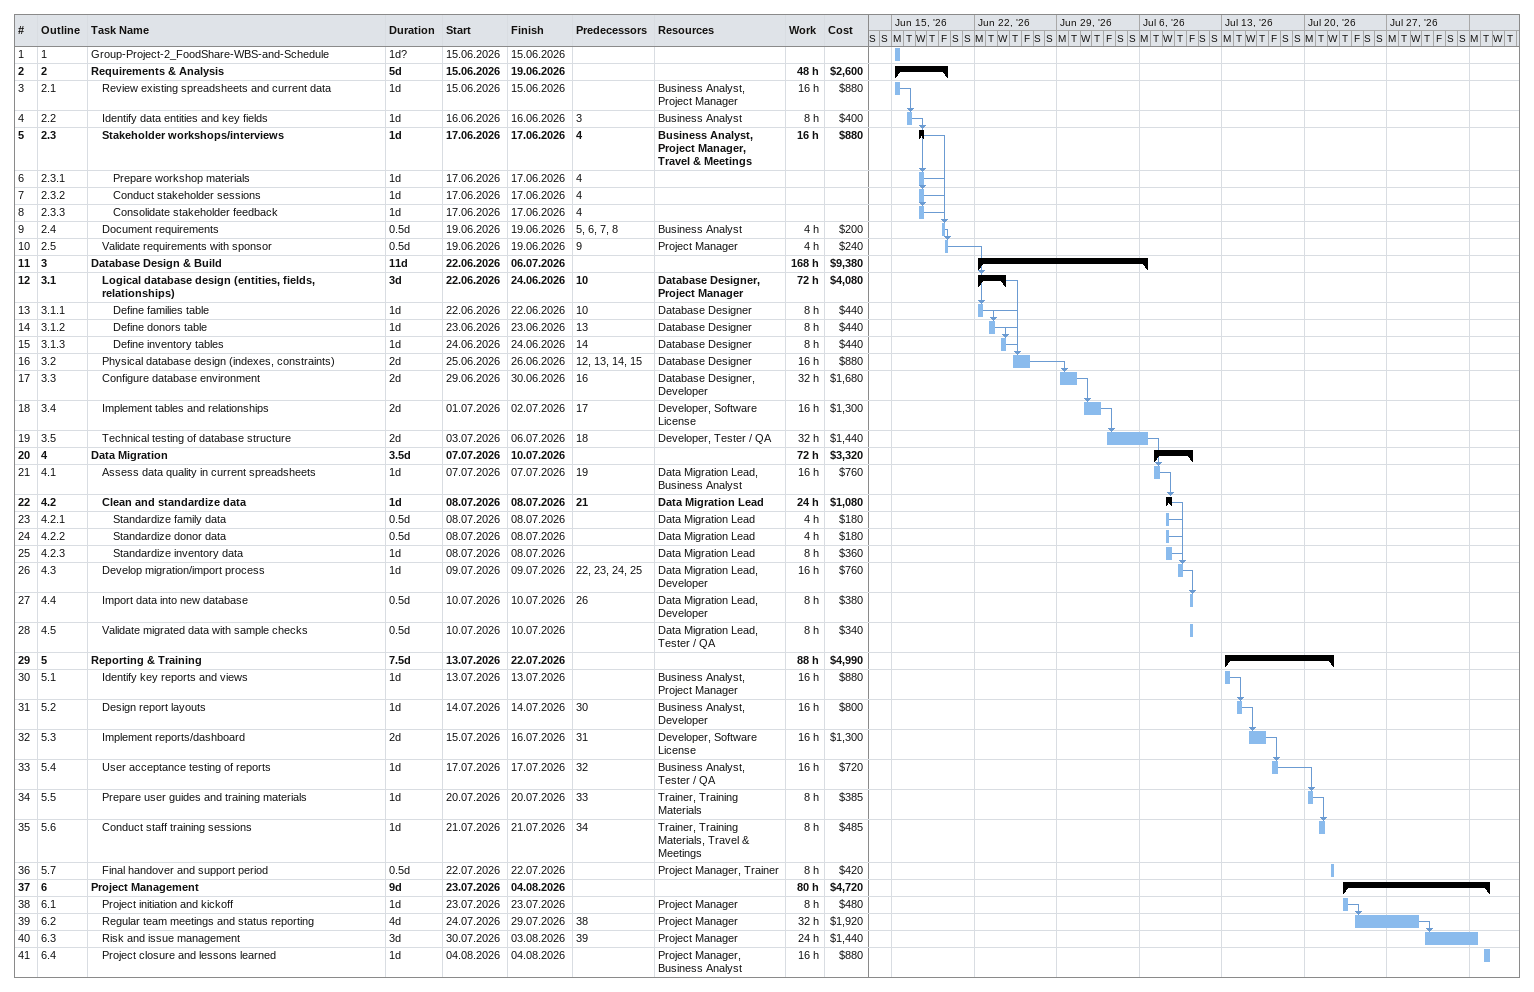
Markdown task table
| ID | WBS | Task | Duration | Start | Finish | Predecessors | Resources | Work (h) | Cost ($) |
|---|---|---|---|---|---|---|---|---|---|
| 1 | 1 | Group-Project-2_FoodShare-WBS-and-Schedule | 1d? | 2026-06-15 | 2026-06-15 |  |  |  |  |
| 2 | 2 | **Requirements & Analysis** | 5d | 2026-06-15 | 2026-06-19 |  |  | 48 | 2600 |
| 3 | 2.1 | Review existing spreadsheets and current data | 1d | 2026-06-15 | 2026-06-15 |  | Business Analyst, Project Manager | 16 | 880 |
| 4 | 2.2 | Identify data entities and key fields | 1d | 2026-06-16 | 2026-06-16 | 3 | Business Analyst | 8 | 400 |
| 5 | 2.3 | **Stakeholder workshops/interviews** | 1d | 2026-06-17 | 2026-06-17 | 4 | Business Analyst, Project Manager, Travel & Meetings | 16 | 880 |
| 6 | 2.3.1 | Prepare workshop materials | 1d | 2026-06-17 | 2026-06-17 | 4 |  |  |  |
| 7 | 2.3.2 | Conduct stakeholder sessions | 1d | 2026-06-17 | 2026-06-17 | 4 |  |  |  |
| 8 | 2.3.3 | Consolidate stakeholder feedback | 1d | 2026-06-17 | 2026-06-17 | 4 |  |  |  |
| 9 | 2.4 | Document requirements | 0.5d | 2026-06-19 | 2026-06-19 | 5, 6, 7, 8 | Business Analyst | 4 | 200 |
| 10 | 2.5 | Validate requirements with sponsor | 0.5d | 2026-06-19 | 2026-06-19 | 9 | Project Manager | 4 | 240 |
| 11 | 3 | **Database Design & Build** | 11d | 2026-06-22 | 2026-07-06 |  |  | 168 | 9380 |
| 12 | 3.1 | **Logical database design (entities, fields, relationships)** | 3d | 2026-06-22 | 2026-06-24 | 10 | Database Designer, Project Manager | 72 | 4080 |
| 13 | 3.1.1 | Define families table | 1d | 2026-06-22 | 2026-06-22 | 10 | Database Designer | 8 | 440 |
| 14 | 3.1.2 | Define donors table | 1d | 2026-06-23 | 2026-06-23 | 13 | Database Designer | 8 | 440 |
| 15 | 3.1.3 | Define inventory tables | 1d | 2026-06-24 | 2026-06-24 | 14 | Database Designer | 8 | 440 |
| 16 | 3.2 | Physical database design (indexes, constraints) | 2d | 2026-06-25 | 2026-06-26 | 12, 13, 14, 15 | Database Designer | 16 | 880 |
| 17 | 3.3 | Configure database environment | 2d | 2026-06-29 | 2026-06-30 | 16 | Database Designer, Developer | 32 | 1680 |
| 18 | 3.4 | Implement tables and relationships | 2d | 2026-07-01 | 2026-07-02 | 17 | Developer, Software License | 16 | 1300 |
| 19 | 3.5 | Technical testing of database structure | 2d | 2026-07-03 | 2026-07-06 | 18 | Developer, Tester / QA | 32 | 1440 |
| 20 | 4 | **Data Migration** | 3.5d | 2026-07-07 | 2026-07-10 |  |  | 72 | 3320 |
| 21 | 4.1 | Assess data quality in current spreadsheets | 1d | 2026-07-07 | 2026-07-07 | 19 | Data Migration Lead, Business Analyst | 16 | 760 |
| 22 | 4.2 | **Clean and standardize data** | 1d | 2026-07-08 | 2026-07-08 | 21 | Data Migration Lead | 24 | 1080 |
| 23 | 4.2.1 | Standardize family data | 0.5d | 2026-07-08 | 2026-07-08 |  | Data Migration Lead | 4 | 180 |
| 24 | 4.2.2 | Standardize donor data | 0.5d | 2026-07-08 | 2026-07-08 |  | Data Migration Lead | 4 | 180 |
| 25 | 4.2.3 | Standardize inventory data | 1d | 2026-07-08 | 2026-07-08 |  | Data Migration Lead | 8 | 360 |
| 26 | 4.3 | Develop migration/import process | 1d | 2026-07-09 | 2026-07-09 | 22, 23, 24, 25 | Data Migration Lead, Developer | 16 | 760 |
| 27 | 4.4 | Import data into new database | 0.5d | 2026-07-10 | 2026-07-10 | 26 | Data Migration Lead, Developer | 8 | 380 |
| 28 | 4.5 | Validate migrated data with sample checks | 0.5d | 2026-07-10 | 2026-07-10 |  | Data Migration Lead, Tester / QA | 8 | 340 |
| 29 | 5 | **Reporting & Training** | 7.5d | 2026-07-13 | 2026-07-22 |  |  | 88 | 4990 |
| 30 | 5.1 | Identify key reports and views | 1d | 2026-07-13 | 2026-07-13 |  | Business Analyst, Project Manager | 16 | 880 |
| 31 | 5.2 | Design report layouts | 1d | 2026-07-14 | 2026-07-14 | 30 | Business Analyst, Developer | 16 | 800 |
| 32 | 5.3 | Implement reports/dashboard | 2d | 2026-07-15 | 2026-07-16 | 31 | Developer, Software License | 16 | 1300 |
| 33 | 5.4 | User acceptance testing of reports | 1d | 2026-07-17 | 2026-07-17 | 32 | Business Analyst, Tester / QA | 16 | 720 |
| 34 | 5.5 | Prepare user guides and training materials | 1d | 2026-07-20 | 2026-07-20 | 33 | Trainer, Training Materials | 8 | 385 |
| 35 | 5.6 | Conduct staff training sessions | 1d | 2026-07-21 | 2026-07-21 | 34 | Trainer, Training Materials, Travel & Meetings | 8 | 485 |
| 36 | 5.7 | Final handover and support period | 0.5d | 2026-07-22 | 2026-07-22 |  | Project Manager, Trainer | 8 | 420 |
| 37 | 6 | **Project Management** | 9d | 2026-07-23 | 2026-08-04 |  |  | 80 | 4720 |
| 38 | 6.1 | Project initiation and kickoff | 1d | 2026-07-23 | 2026-07-23 |  | Project Manager | 8 | 480 |
| 39 | 6.2 | Regular team meetings and status reporting | 4d | 2026-07-24 | 2026-07-29 | 38 | Project Manager | 32 | 1920 |
| 40 | 6.3 | Risk and issue management | 3d | 2026-07-30 | 2026-08-03 | 39 | Project Manager | 24 | 1440 |
| 41 | 6.4 | Project closure and lessons learned | 1d | 2026-08-04 | 2026-08-04 |  | Project Manager, Business Analyst | 16 | 880 |
